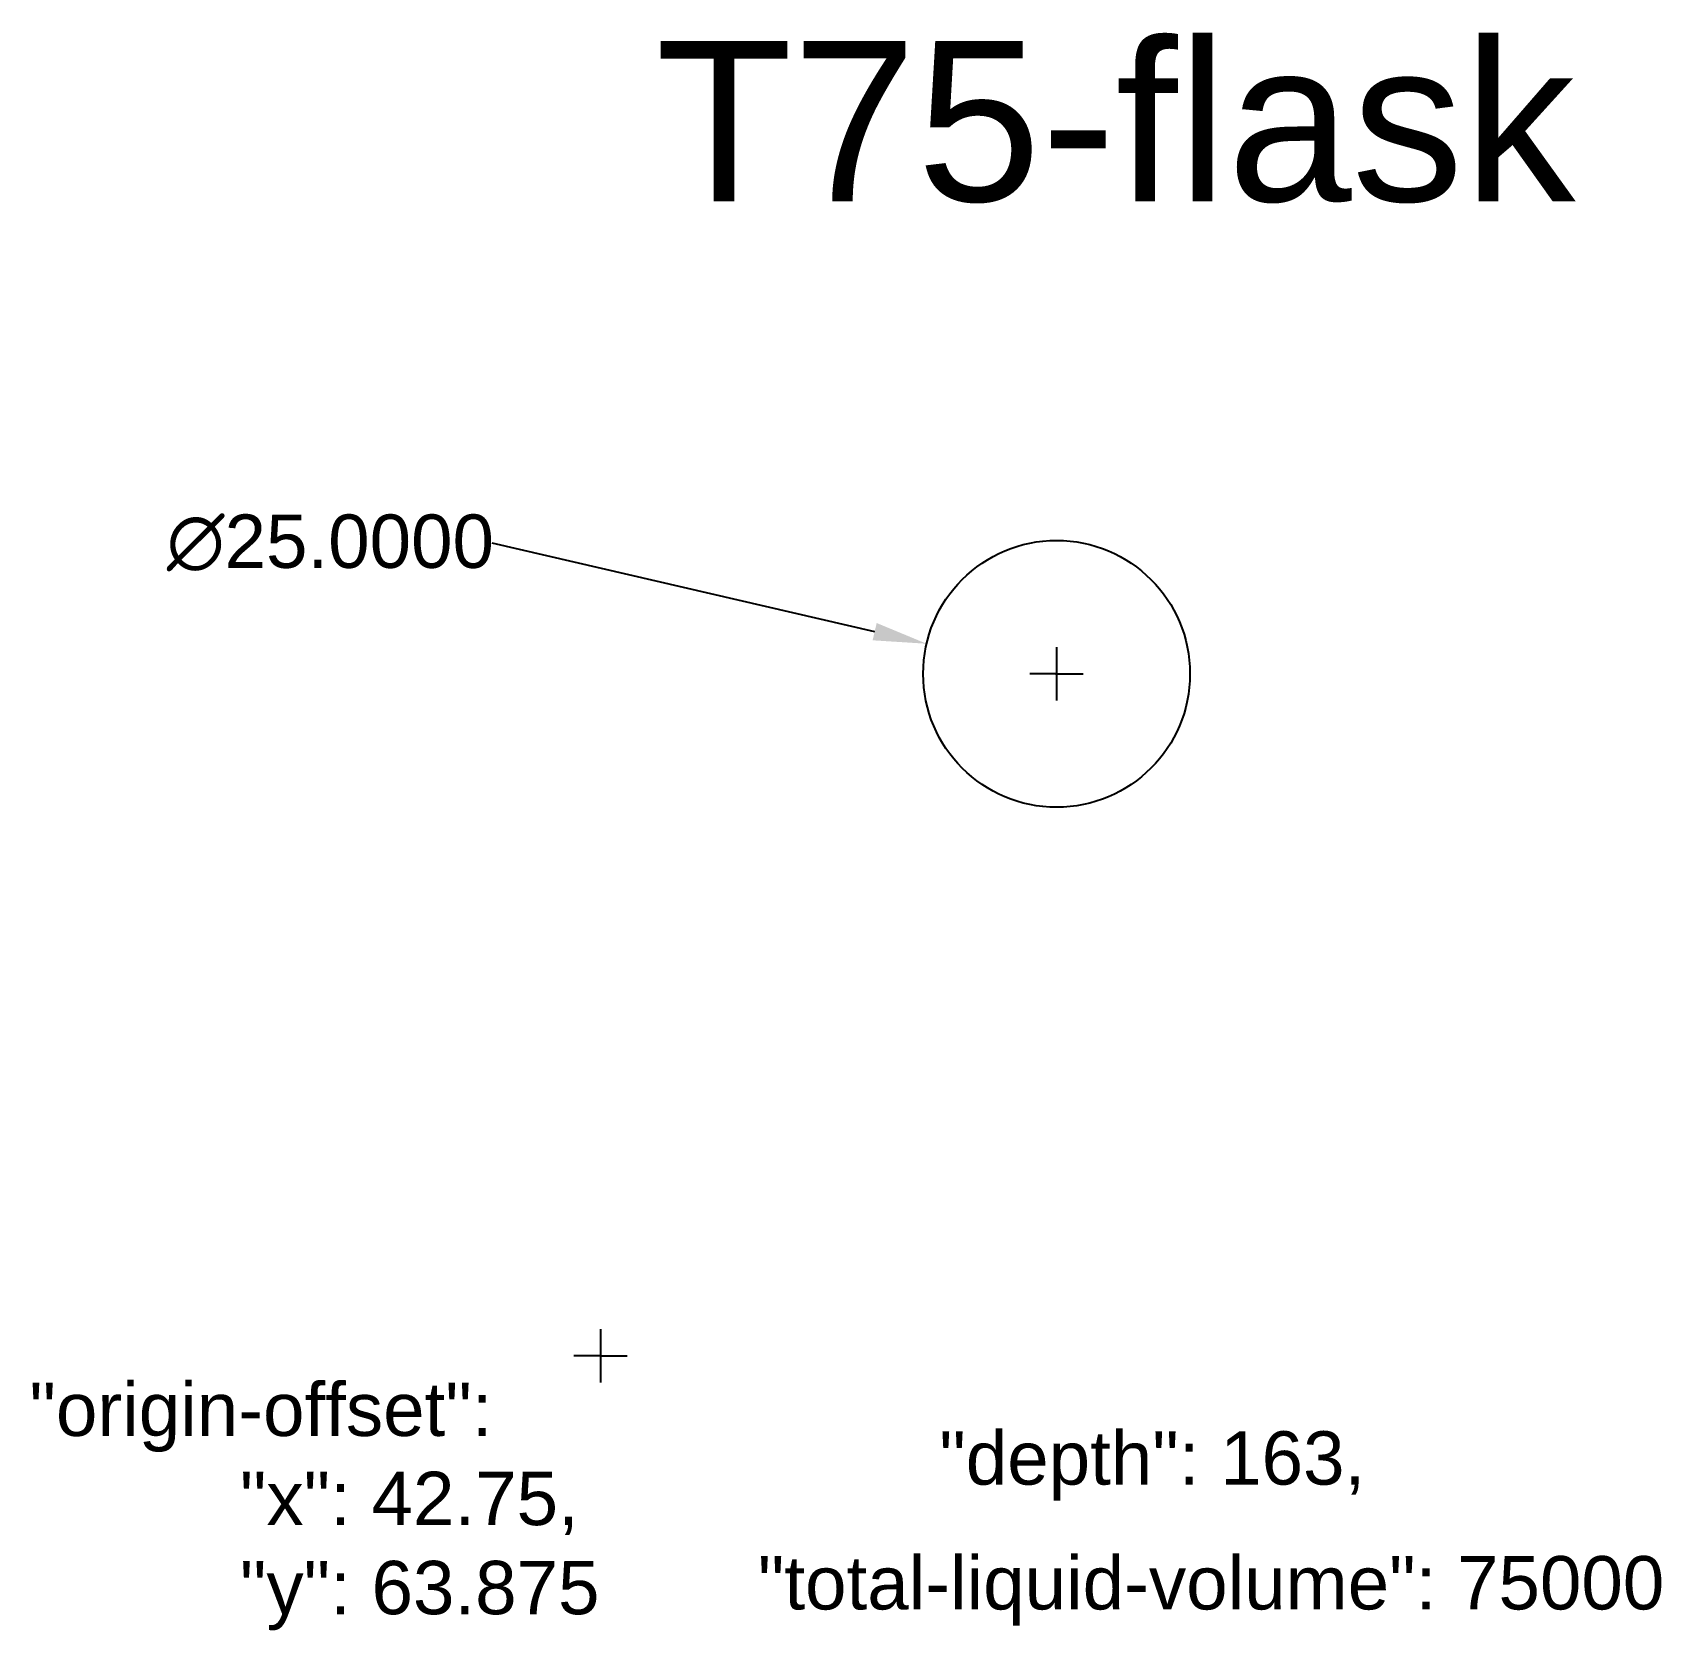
# Model space of a CAD drawing. Header units: inches. Extents: x 2 to 154, y 5 to 155.
import ezdxf

# ---------------------------------------------------------------- set-up
doc = ezdxf.new("R2010")
doc.units = ezdxf.units.IN
doc.header["$MEASUREMENT"] = 0
doc.styles.get("Standard").update_dxf_attribs({"font": 'arial.ttf'})

msp = doc.modelspace()

# ---------------------------------------------------------------- linework, layer by layer
for p, q in [((44.76, 107), (80.63, 98.69)), ((97.59, 94.74), (97.77, 94.74)), ((97.68, 94.65), (97.68, 94.83))]:
    msp.add_line(p, q)
at = {"color": 1}
for p, q in [((97.68, 97.24), (97.68, 92.24)), ((97.68, 94.74), (95.18, 94.74)), ((97.68, 94.74), (100.18, 94.74))]:
    msp.add_line(p, q, dxfattribs=at)
at = {"color": 3}
for p, q in [((54.93, 33.36), (54.93, 28.36)), ((54.93, 30.86), (52.43, 30.86)), ((54.93, 30.86), (57.43, 30.86))]:
    msp.add_line(p, q, dxfattribs=at)
msp.add_circle((97.68, 94.74), 12.5)
msp.add_solid([(80.82, 99.5), (80.44, 97.88), (85.5, 97.56)])

# ---------------------------------------------------------------- texts
for s, height, p in [('T75-flask', 15, (60.12, 139.01)), ('"origin-offset":', 5, (1.43, 23.35)), ('"depth": 163,', 5, (86.69, 18.79)), ('          "x": 42.75,', 5, (1.75, 15)), ('"total-liquid-volume": 75000', 5, (69.69, 7.1)), ('          "y": 63.875', 5, (1.75, 6.65))]:
    msp.add_text(s, height=height).set_placement(p)
at = {"insert": (29.63, 107), "char_height": 5, "attachment_point": 5}
msp.add_mtext('\\A1;∅25.0000', dxfattribs=at)

doc.saveas('drawing.dxf')
